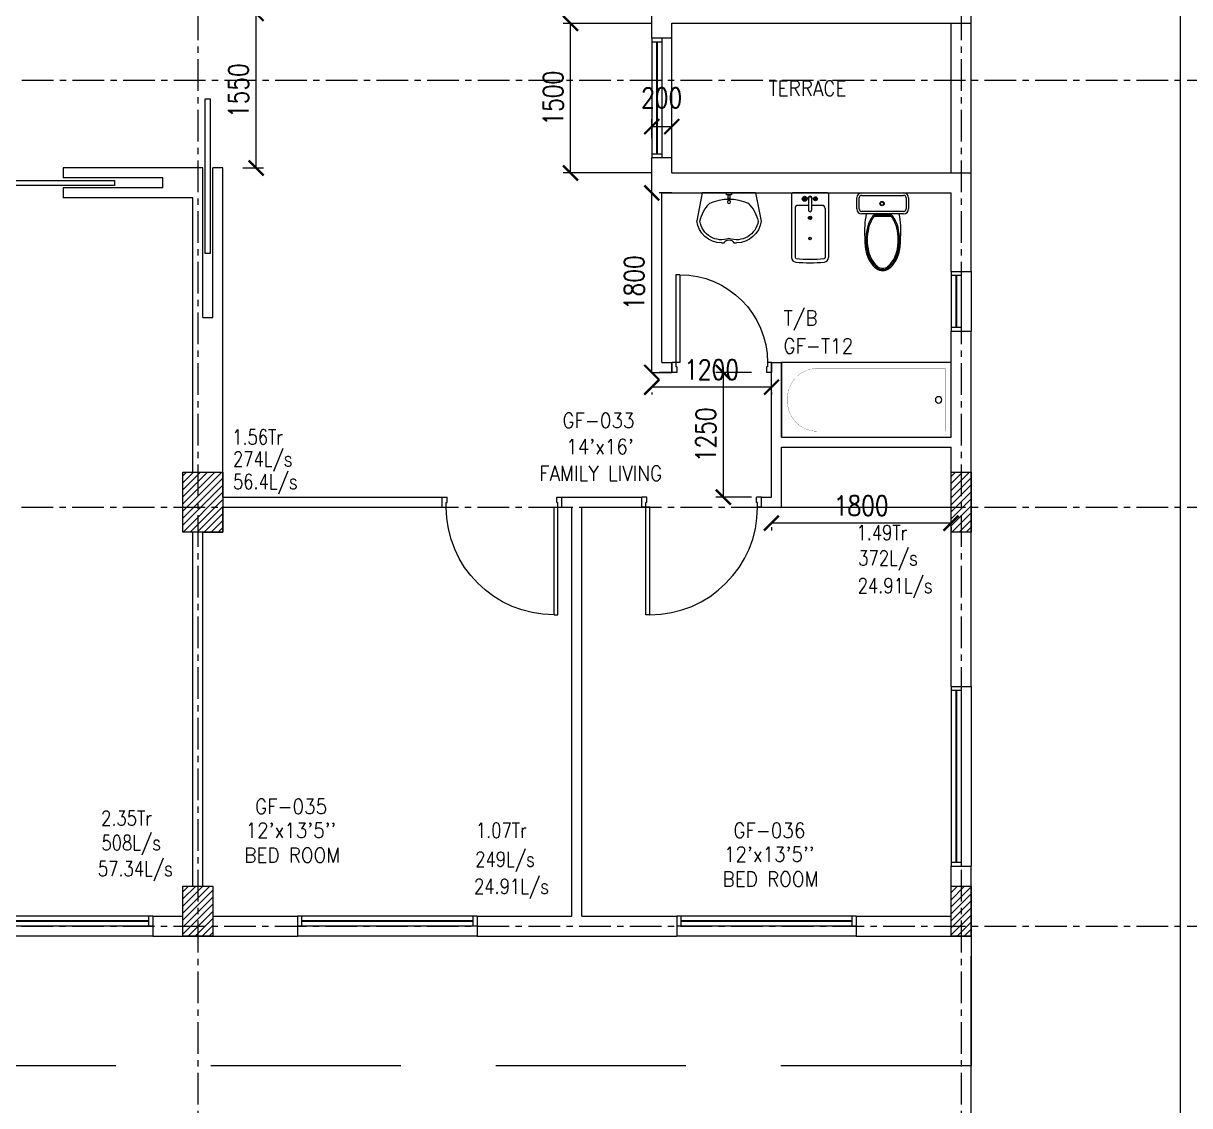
# Model space of a CAD drawing. Header units: millimetres. Extents: x -1288794 to 2153086, y -2701644 to -1428868.
# Drawn here: x 474160 to 485851, y -1510969 to -1500119 of the extents above; entities that cross this region are included whole.
import ezdxf

# ---------------------------------------------------------------- set-up
doc = ezdxf.new("R2010")
doc.units = ezdxf.units.MM
doc.header["$LTSCALE"] = 100
doc.header["$PDMODE"] = 34
doc.linetypes.add('CENTER', pattern=[50.8, 31.75, -6.35, 6.35, -6.35])
doc.linetypes.add('DASHED2', pattern=[9.525, 6.35, -3.175])
for name, color, linetype in [('A-ANNO-DIMS', 1, 'Continuous'), ('A-ANNO-TEXT', 8, 'Continuous'), ('A-AREA', 8, 'CENTER'), ('A-DOOR', 4, 'Continuous'), ('A-FLOR-OVHD', 4, 'DASHED2'), ('A-FLOR-PFIX', 8, 'Continuous'), ('A-FLOR-SPCL', 8, 'Continuous'), ('A-GLAZ', 5, 'Continuous'), ('A-GRID', 253, 'CENTER'), ('A-WALL-FULL', 8, 'Continuous'), ('AC-HLTEXT', 100, 'Continuous'), ('AC-SAD TEXT', 3, 'Continuous'), ('S-COL- HACT.', 9, 'Continuous'), ('S-COL.', 8, 'Continuous')]:
    doc.layers.add(name, color=color, linetype=linetype)
doc.styles.add('ROMANS', font='romans.shx', dxfattribs={"width": 0.8})
doc.styles.add('SIMPLEX', font='simplex.shx', dxfattribs={"width": 0.8})
doc.dimstyles.new('100 of DIM2', dxfattribs={"dimscale": 0, "dimtxt": 200, "dimasz": 150, "dimexe": 75, "dimexo": 200, "dimgap": 75, "dimtad": 1, "dimdec": 0, "dimrnd": 5, "dimzin": 0, "dimdsep": 46, "dimtxsty": 'ROMANS', "dimblk": 'ARCHTICK', "dimcen": 100, "dimclrd": 94, "dimclre": 94, "dimclrt": 2, "dimadec": 0, "dimazin": 0, "dimtfac": 1, "dimtdec": 0, "dimtofl": 0, "dimtmove": 2, "dimatfit": 3, "dimldrblk": 'OPEN90', "dimfxl": 75, "dimtolj": 1, "dimtzin": 0, "dimarcsym": 0})
pattern_1 = [(45, (1580014.344, -1109556.65), (-35.355339, 35.355339), [])]

# ---------------------------------------------------------------- blocks, each defined once
blk = doc.blocks.new('D-120-R1')
for p, q in [((-80, 1180), (-40, 1180)), ((-80, 1180), (-80, 100)), ((-40, 1180), (-40, 55)), ((-1200, 100), (-1160, 100)), ((-1200, 100), (-1200, 0)), ((-1160, 100), (-1160, 55)), ((-1160, 55), (-1150, 55)), ((-1150, 55), (-1150, 0)), ((-80, 100), (0, 100)), ((-50, 55), (-40, 55)), ((-50, 55), (-50, 0)), ((-50, 0), (0, 0)), ((0, 100), (0, 0)), ((-1200, 0), (-1150, 0))]:
    blk.add_line(p, q)
at = {"linetype": 'Continuous'}
blk.add_arc((-80, 100), 1080, 90, 180, dxfattribs=at)
blk = doc.blocks.new('W-180')
for p, q in [((1800, 100), (0, 100)), ((1800, 0), (0, 0)), ((40, 0), (40, 100)), ((1760, 100), (1760, 0))]:
    blk.add_line(p, q)
at = {"linetype": 'Continuous'}
for p, q in [((1760, 53), (40, 53)), ((1760, 47), (40, 47))]:
    blk.add_line(p, q, dxfattribs=at)
blk = doc.blocks.new('LAV-4')
for p, q in [((-266, 0), (-322, -283)), ((-266, 0), (268, 0)), ((268, 0), (324, -280)), ((-48, -500), (-75, -500)), ((75, -500), (50, -500))]:
    blk.add_line(p, q)
for points in [[(-25, 0), (-25, -18), (25, -18), (25, 0)], [(-9, -20), (-9, -57), (8, -57), (8, -20)]]:
    blk.add_lwpolyline(points, close=True)
blk.add_circle((0, -91), 15.4)
for centre, radius, start, end in [((74, -366), 375, 135.3333, 167.1432), ((0, -539), 477, 66.1261, 113.874), ((-74, -366), 375, 12.5199, 44.6667), ((-75, -250), 250, 187.6784, 270), ((-75, -250), 220, 188.5814, 289.9523), ((75, -250), 220, 250.0878, 350.8515), ((75, -250), 250, 270, 353.0121), ((1, -527), 55.9, 28.7827, 151.2173), ((50, -499), 0, 238.1883, 0)]:
    blk.add_arc(centre, radius, start, end)
blk = doc.blocks.new('BIDET-1')
for p, q in [((175, 0), (-175, 0)), ((-185, -10), (-185, -649)), ((-39, -59), (-69, -59)), ((-54, -44), (-54, -74)), ((-15, -54), (-15, -174)), ((15, -54), (15, -174)), ((39, -59), (69, -59)), ((54, -44), (54, -74)), ((185, -10), (185, -649)), ((-150, -155), (-150, -649)), ((-15, -125), (-120, -125)), ((120, -125), (15, -125)), ((150, -155), (150, -649)), ((12, -250), (-12, -250)), ((-9, -259), (9, -241)), ((-9, -241), (9, -259)), ((0, -238), (0, -262))]:
    blk.add_line(p, q)
for centre, radius in [((-54, -59), 25), ((-54, -59), 20), ((-54, -59), 15.2), ((-54, -59), 10.2), ((54, -59), 20), ((54, -59), 15.2), ((54, -59), 10.2), ((0, -250), 17.5), ((0, -250), 12.5), ((0, -457), 12.5), ((0, -457), 10)]:
    blk.add_circle(centre, radius)
for centre, radius, start, end in [((-175, -10), 10, 90, 180), ((175, -10), 10, 0, 90), ((0, -54), 20, 318.5904, 221.4096), ((0, -54), 15, 0, 180), ((-120, -155), 30, 90, 180), ((0, -174), 15, 180, 0), ((120, -155), 30, 0, 90), ((-140, -649), 45, 180, 265.2062), ((-140, -649), 10, 180, 265.2062), ((0, 1020), 1720, 265.2062, 274.7938), ((0, 1020), 1685, 265.2062, 274.7938), ((140, -649), 10, 274.7938, 0), ((140, -649), 45, 274.7938, 0)]:
    blk.add_arc(centre, radius, start, end)
blk = doc.blocks.new('WC-1')
for p, q in [((-210, 0), (210, 0)), ((-260, -160), (-260, -50)), ((-235, -160), (-235, -50)), ((-210, -25), (210, -25)), ((235, -50), (235, -160)), ((260, -50), (260, -160)), ((210, -185), (-210, -185)), ((210, -210), (-210, -210)), ((91, -223), (-91, -223)), ((86, -235), (-86, -235))]:
    blk.add_line(p, q)
for radius in [22.1, 17.1]:
    blk.add_circle((-6, -107), radius)
for centre, radius, start, end in [((-210, -50), 50, 90, 180), ((-210, -50), 25, 90, 180), ((210, -50), 50, 360, 90), ((210, -50), 25, 360, 90), ((-210, -160), 50, 180, 270), ((-210, -160), 25, 180, 270), ((722, -383), 904, 168.9529, 184.0632), ((69, -365), 214, 138.4152, 149.8586), ((-69, -365), 214, 30.1414, 41.5848), ((210, -160), 25, 270, 360), ((210, -160), 50, 270, 360), ((352, -470), 520, 166.4766, 180), ((178, -428), 341, 149.8586, 166.4766), ((178, -428), 328, 149.8586, 166.4766), ((69, -365), 201, 139.9943, 149.8586), ((-69, -365), 201, 30.1414, 40.0057), ((-178, -428), 328, 13.5234, 30.1414), ((-178, -428), 341, 13.5234, 30.1414), ((-352, -470), 520, 360, 13.5234), ((352, -470), 532, 177.5541, 180), ((352, -470), 507, 166.4766, 180), ((-352, -470), 507, 360, 13.5234), ((-352, -470), 532, 360, 2.4459), ((352, -470), 532, 180, 193.5234), ((352, -470), 520, 180, 193.5234), ((352, -470), 507, 180, 193.5234), ((-352, -470), 507, 346.4766, 360), ((-352, -470), 520, 346.4766, 360), ((-352, -470), 532, 346.4766, 360), ((178, -512), 353, 193.5234, 210.1414), ((178, -512), 341, 193.5234, 210.1414), ((178, -512), 328, 193.5234, 210.1414), ((69, -575), 226, 210.1414, 234.4972), ((69, -575), 214, 210.1414, 234.4972), ((69, -575), 201, 210.1414, 234.4972), ((-69, -575), 201, 305.5028, 329.8586), ((-69, -575), 214, 305.5028, 329.8586), ((-69, -575), 226, 305.5028, 329.8586), ((-178, -512), 328, 329.8586, 346.4766), ((-178, -512), 341, 329.8586, 346.4766), ((-178, -512), 353, 329.8586, 346.4766), ((0, -672), 108, 234.4972, 270), ((0, -672), 95.9, 234.4972, 270), ((0, -672), 83.4, 234.4972, 270), ((0, -672), 83.4, 270, 305.5028), ((0, -672), 95.9, 270, 305.5028), ((0, -672), 108, 270, 305.5028)]:
    blk.add_arc(centre, radius, start, end)
at = {"linetype": 'Continuous', "ltscale": 50}
blk.add_arc((-722, -383), 904, 355.9368, 11.0471, dxfattribs=at)
blk = doc.blocks.new('W-60')
for p, q in [((600, 100), (0, 100)), ((600, 0), (0, 0)), ((40, 0), (40, 100)), ((560, 100), (560, 0))]:
    blk.add_line(p, q)
at = {"linetype": 'Continuous'}
for p, q in [((560, 53), (40, 53)), ((560, 47), (40, 47))]:
    blk.add_line(p, q, dxfattribs=at)
blk = doc.blocks.new('W-120')
for p, q in [((1200, 100), (0, 100)), ((1200, 0), (0, 0)), ((40, 0), (40, 100)), ((1160, 100), (1160, 0))]:
    blk.add_line(p, q)
at = {"linetype": 'Continuous'}
for p, q in [((1160, 53), (40, 53)), ((1160, 47), (40, 47))]:
    blk.add_line(p, q, dxfattribs=at)
blk = doc.blocks.new('D-100-R1')
for p, q in [((-80, 980), (-80, 100)), ((-80, 980), (-40, 980)), ((-40, 980), (-40, 55)), ((-1000, 100), (-1000, 0)), ((-1000, 100), (-960, 100)), ((-960, 100), (-960, 55)), ((-960, 55), (-950, 55)), ((-950, 55), (-950, 0)), ((-80, 100), (0, 100)), ((-50, 55), (-50, 0)), ((-50, 55), (-40, 55)), ((-50, 0), (0, 0)), ((0, 100), (0, 0)), ((-1000, 0), (-950, 0))]:
    blk.add_line(p, q)
at = {"linetype": 'Continuous'}
blk.add_arc((-80, 100), 880, 90, 180, dxfattribs=at)
blk = doc.blocks.new('BT-2')
blk.add_lwpolyline([(0, 750), (1700, 750), (1700, 0), (0, 0)], close=True)
at = {"const_width": 2}
blk.add_lwpolyline([(60, 690), (1340, 690, -0.414214), (1640, 390), (1640, 360, -0.414214), (1340, 60), (60, 60)], format="xyb", close=True, dxfattribs=at)
blk.add_circle((125, 375), 31.9)
blk = doc.blocks.new('_ArchTick')
at = {"color": 0, "linetype": 'ByBlock', "const_width": 0.15}
blk.add_lwpolyline([(-0.5, -0.5), (0.5, 0.5)], dxfattribs=at)
blk = doc.blocks.new('*D57')
at = {"layer": 'A-ANNO-DIMS', "color": 94, "linetype": 'Continuous', "lineweight": -2, "ltscale": 3, "transparency": 16777216}
for p, q in [((470859, -1509469), (470859, -1512083)), ((483659, -1509469), (483659, -1512083)), ((483659, -1512008), (470859, -1512008))]:
    blk.add_line(p, q, dxfattribs=at)
at = {"layer": 'Defpoints', "color": 0, "linetype": 'Continuous', "ltscale": 3, "transparency": 16777216}
for p in [(470859, -1509269), (483659, -1509269), (470859, -1512008)]:
    blk.add_point(p, dxfattribs=at)
at = {"layer": 'A-ANNO-DIMS', "color": 94, "linetype": 'Continuous', "lineweight": -2, "ltscale": 3, "transparency": 16777216, "xscale": 150, "yscale": 150, "zscale": 150, "rotation": 180}
blk.add_blockref('_ArchTick', (470859, -1512008), dxfattribs=at)
at = {"layer": 'A-ANNO-DIMS', "color": 94, "linetype": 'Continuous', "lineweight": -2, "ltscale": 3, "transparency": 16777216, "xscale": 150, "yscale": 150, "zscale": 150}
blk.add_blockref('_ArchTick', (483659, -1512008), dxfattribs=at)
at = {"layer": 'A-ANNO-DIMS', "color": 2, "linetype": 'Continuous', "ltscale": 3, "transparency": 16777216, "insert": (477259, -1511833), "char_height": 200, "attachment_point": 5, "style": 'ROMANS'}
blk.add_mtext('\\A1;12800', dxfattribs=at)
blk = doc.blocks.new('_Open90')
at = {"color": 0, "linetype": 'ByBlock', "lineweight": -2}
for p, q in [((0, 0), (-1, 0)), ((-0.5, 0.5), (0, 0)), ((0, 0), (-0.5, -0.5))]:
    blk.add_line(p, q, dxfattribs=at)
blk = doc.blocks.new('*D119')
at = {"layer": 'AC-HLTEXT', "color": 94, "lineweight": -2, "transparency": 16777216}
for p, q in [((483459, -1505129), (481659, -1505129)), ((481659, -1505169), (481659, -1505204)), ((483459, -1505169), (483459, -1505204))]:
    blk.add_line(p, q, dxfattribs=at)
at = {"layer": 'Defpoints', "color": 0, "transparency": 16777216}
for p in [(481659, -1504969), (483459, -1504969), (481659, -1505129)]:
    blk.add_point(p, dxfattribs=at)
at = {"layer": 'AC-HLTEXT', "color": 94, "lineweight": -2, "transparency": 16777216, "xscale": 150, "yscale": 150, "zscale": 150, "rotation": 180}
blk.add_blockref('_ArchTick', (481659, -1505129), dxfattribs=at)
at = {"layer": 'AC-HLTEXT', "color": 94, "lineweight": -2, "transparency": 16777216, "xscale": 150, "yscale": 150, "zscale": 150}
blk.add_blockref('_ArchTick', (483459, -1505129), dxfattribs=at)
at = {"layer": 'AC-HLTEXT', "color": 2, "transparency": 16777216, "insert": (482559, -1504954), "char_height": 200, "attachment_point": 5, "style": 'ROMANS'}
blk.add_mtext('\\A1;1800', dxfattribs=at)
blk = doc.blocks.new('*D122')
at = {"layer": 'AC-HLTEXT', "color": 94, "lineweight": -2, "transparency": 16777216}
for p, q in [((480459, -1501269), (480459, -1501079)), ((480659, -1501269), (480659, -1501079)), ((480459, -1501154), (480659, -1501154))]:
    blk.add_line(p, q, dxfattribs=at)
at = {"layer": 'Defpoints', "color": 0, "transparency": 16777216}
for p in [(480659, -1501154), (480459, -1501469), (480659, -1501469)]:
    blk.add_point(p, dxfattribs=at)
at = {"layer": 'AC-HLTEXT', "color": 94, "lineweight": -2, "transparency": 16777216, "xscale": 150, "yscale": 150, "zscale": 150, "rotation": 180}
blk.add_blockref('_ArchTick', (480459, -1501154), dxfattribs=at)
at = {"layer": 'AC-HLTEXT', "color": 94, "lineweight": -2, "transparency": 16777216, "xscale": 150, "yscale": 150, "zscale": 150}
blk.add_blockref('_ArchTick', (480659, -1501154), dxfattribs=at)
at = {"layer": 'AC-HLTEXT', "color": 2, "transparency": 16777216, "insert": (480559, -1500866), "char_height": 200, "attachment_point": 5, "style": 'ROMANS'}
blk.add_mtext('\\A1;200', dxfattribs=at)
blk = doc.blocks.new('*D123')
at = {"layer": 'AC-HLTEXT', "color": 94, "lineweight": -2, "transparency": 16777216}
for p, q in [((481459, -1503619), (481101, -1503619)), ((481176, -1503619), (481176, -1504869)), ((481459, -1504869), (481101, -1504869))]:
    blk.add_line(p, q, dxfattribs=at)
at = {"layer": 'Defpoints', "color": 0, "transparency": 16777216}
for p in [(481659, -1503619), (481176, -1504869), (481659, -1504869)]:
    blk.add_point(p, dxfattribs=at)
at = {"layer": 'AC-HLTEXT', "color": 94, "lineweight": -2, "transparency": 16777216, "xscale": 150, "yscale": 150, "zscale": 150}
for p, rotation in [((481176, -1503619), 90), ((481176, -1504869), 270)]:
    blk.add_blockref('_ArchTick', p, dxfattribs=dict(at, rotation=rotation))
at = {"layer": 'AC-HLTEXT', "color": 2, "transparency": 16777216, "insert": (481001, -1504244), "char_height": 200, "attachment_point": 5, "rotation": 90, "style": 'ROMANS'}
blk.add_mtext('\\A1;1250', dxfattribs=at)
blk = doc.blocks.new('*D124')
at = {"layer": 'AC-HLTEXT', "color": 94, "lineweight": -2, "transparency": 16777216}
for p, q in [((480459, -1503619), (480459, -1501819)), ((480659, -1501819), (480534, -1501819)), ((480659, -1503619), (480534, -1503619))]:
    blk.add_line(p, q, dxfattribs=at)
at = {"layer": 'Defpoints', "color": 0, "transparency": 16777216}
for p in [(480459, -1501819), (480459, -1501819), (480459, -1503619)]:
    blk.add_point(p, dxfattribs=at)
at = {"layer": 'AC-HLTEXT', "color": 94, "lineweight": -2, "transparency": 16777216, "xscale": 150, "yscale": 150, "zscale": 150}
for p, rotation in [((480459, -1501819), 90), ((480459, -1503619), 270)]:
    blk.add_blockref('_ArchTick', p, dxfattribs=dict(at, rotation=rotation))
at = {"layer": 'AC-HLTEXT', "color": 2, "transparency": 16777216, "insert": (480284, -1502719), "char_height": 200, "attachment_point": 5, "rotation": 90, "style": 'ROMANS'}
blk.add_mtext('\\A1;1800', dxfattribs=at)
blk = doc.blocks.new('*D125')
at = {"layer": 'AC-HLTEXT', "color": 94, "lineweight": -2, "transparency": 16777216}
for p, q in [((481659, -1503766), (480459, -1503766)), ((480459, -1503819), (480459, -1503841)), ((481659, -1503819), (481659, -1503841))]:
    blk.add_line(p, q, dxfattribs=at)
at = {"layer": 'Defpoints', "color": 0, "transparency": 16777216}
for p in [(480459, -1503619), (481659, -1503619), (480459, -1503766)]:
    blk.add_point(p, dxfattribs=at)
at = {"layer": 'AC-HLTEXT', "color": 94, "lineweight": -2, "transparency": 16777216, "xscale": 150, "yscale": 150, "zscale": 150, "rotation": 180}
blk.add_blockref('_ArchTick', (480459, -1503766), dxfattribs=at)
at = {"layer": 'AC-HLTEXT', "color": 94, "lineweight": -2, "transparency": 16777216, "xscale": 150, "yscale": 150, "zscale": 150}
blk.add_blockref('_ArchTick', (481659, -1503766), dxfattribs=at)
at = {"layer": 'AC-HLTEXT', "color": 2, "transparency": 16777216, "insert": (481059, -1503591), "char_height": 200, "attachment_point": 5, "style": 'ROMANS'}
blk.add_mtext('\\A1;1200', dxfattribs=at)
blk = doc.blocks.new('*D126')
at = {"layer": 'AC-HLTEXT', "color": 94, "lineweight": -2, "transparency": 16777216}
for p, q in [((476359, -1500019), (476568, -1500019)), ((476493, -1501569), (476493, -1500019)), ((476359, -1501569), (476568, -1501569))]:
    blk.add_line(p, q, dxfattribs=at)
at = {"layer": 'Defpoints', "color": 0, "transparency": 16777216}
for p in [(476159, -1500019), (476493, -1500019), (476159, -1501569)]:
    blk.add_point(p, dxfattribs=at)
at = {"layer": 'AC-HLTEXT', "color": 94, "lineweight": -2, "transparency": 16777216, "xscale": 150, "yscale": 150, "zscale": 150}
for p, rotation in [((476493, -1500019), 90), ((476493, -1501569), 270)]:
    blk.add_blockref('_ArchTick', p, dxfattribs=dict(at, rotation=rotation))
at = {"layer": 'AC-HLTEXT', "color": 2, "transparency": 16777216, "insert": (476318, -1500794), "char_height": 200, "attachment_point": 5, "rotation": 90, "style": 'ROMANS'}
blk.add_mtext('\\A1;1550', dxfattribs=at)
blk = doc.blocks.new('*D127')
at = {"layer": 'AC-HLTEXT', "color": 94, "lineweight": -2, "transparency": 16777216}
for p, q in [((480459, -1500119), (479570, -1500119)), ((479645, -1501619), (479645, -1500119)), ((480459, -1501619), (479570, -1501619))]:
    blk.add_line(p, q, dxfattribs=at)
at = {"layer": 'Defpoints', "color": 0, "transparency": 16777216}
for p in [(479645, -1500119), (480659, -1500119), (480659, -1501619)]:
    blk.add_point(p, dxfattribs=at)
at = {"layer": 'AC-HLTEXT', "color": 94, "lineweight": -2, "transparency": 16777216, "xscale": 150, "yscale": 150, "zscale": 150}
for p, rotation in [((479645, -1500119), 90), ((479645, -1501619), 270)]:
    blk.add_blockref('_ArchTick', p, dxfattribs=dict(at, rotation=rotation))
at = {"layer": 'AC-HLTEXT', "color": 2, "transparency": 16777216, "insert": (479470, -1500869), "char_height": 200, "attachment_point": 5, "rotation": 90, "style": 'ROMANS'}
blk.add_mtext('\\A1;1500', dxfattribs=at)

msp = doc.modelspace()

# ---------------------------------------------------------------- hatches: boundary and pattern name
at = {"layer": 'S-COL- HACT.', "linetype": 'Continuous', "ltscale": 3}
h = msp.add_hatch(dxfattribs=at)
h.set_pattern_fill('ANSI31', color=256, scale=400, style=0)
h.set_pattern_definition(pattern_1)
h.paths.add_polyline_path([(475759.2, -1505218.6), (475759.2, -1504618.6), (476159.2, -1504618.6), (476159.2, -1505218.6)])
h = msp.add_hatch(dxfattribs=at)
h.set_pattern_fill('ANSI31', color=256, scale=400, style=0)
h.set_pattern_definition(pattern_1)
h.paths.add_polyline_path([(483459.2, -1505218.6), (483459.2, -1504618.6), (483659.2, -1504618.6), (483659.2, -1505218.6)])
h = msp.add_hatch(dxfattribs=at)
h.set_pattern_fill('ANSI31', color=256, scale=400, style=0)
h.set_pattern_definition(pattern_1)
h.paths.add_polyline_path([(475759.2, -1509268.6), (475759.2, -1508768.6), (476059.2, -1508768.6), (476059.2, -1509268.6)])
h = msp.add_hatch(dxfattribs=at)
h.set_pattern_fill('ANSI31', color=256, scale=400, style=0)
h.set_pattern_definition(pattern_1)
h.paths.add_polyline_path([(483659.2, -1508768.6), (483659.2, -1509268.6), (483459.2, -1509268.6), (483459.2, -1508768.6)])

# ---------------------------------------------------------------- linework, layer by layer
at = {"layer": 'A-AREA', "ltscale": 15}
msp.add_line((485759.2, -1512568.6), (485759.2, -1469568.6), dxfattribs=at)
at = {"layer": 'A-DOOR', "ltscale": 3}
for points in [[(476034.2, -1502426.2), (475984.2, -1502426.2), (475984.2, -1500876.2), (476034.2, -1500876.2), (476034.2, -1502426.2)], [(475075.2, -1501693.6), (475075.2, -1501743.6), (474025.2, -1501743.6), (474025.2, -1501693.6), (475075.2, -1501693.6)]]:
    msp.add_lwpolyline(points, dxfattribs=at)
at = {"layer": 'A-FLOR-OVHD', "ltscale": 3}
msp.add_lwpolyline([(483659.2, -1509268.6), (483659.2, -1510568.6), (470859.2, -1510568.6), (470859.2, -1509268.6), (469559.2, -1509268.6), (469559.2, -1510568.6), (465259.2, -1510568.6), (465259.2, -1510168.6), (463659.2, -1510168.6), (463659.2, -1510568.6), (456659.2, -1510568.6), (456659.2, -1500918.6), (455659.2, -1500918.6), (455659.2, -1496418.6)], dxfattribs=at)
msp.add_lwpolyline([(483659.2, -1509268.6), (483659.2, -1510568.6), (470859.2, -1510568.6), (470859.2, -1509268.6), (469559.2, -1509268.6), (469559.2, -1510568.6), (465259.2, -1510568.6), (465259.2, -1510168.6), (463659.2, -1510168.6), (463659.2, -1510568.6), (456659.2, -1510568.6), (456659.2, -1500918.6), (455659.2, -1500918.6), (455659.2, -1496418.6)], dxfattribs=at)
at = {"layer": 'A-FLOR-SPCL', "ltscale": 3}
for p, q in [((483459.2, -1501618.6), (483459.2, -1500118.6)), ((483659.2, -1501618.6), (483659.2, -1500118.6)), ((481759.2, -1504968.6), (483459.2, -1504968.6))]:
    msp.add_line(p, q, dxfattribs=at)
at = {"layer": 'A-GLAZ', "ltscale": 3}
for p, q in [((480659.2, -1501468.6), (480659.2, -1500268.6)), ((483659.2, -1502606), (483659.2, -1503206)), ((483659.2, -1506768.6), (483659.2, -1508568.6)), ((475459.2, -1509268.6), (473659.2, -1509268.6)), ((478709.2, -1509268.6), (476909.2, -1509268.6)), ((482509.2, -1509268.6), (480709.2, -1509268.6))]:
    msp.add_line(p, q, dxfattribs=at)
at = {"layer": 'A-GRID', "ltscale": 0.1}
for p, q in [((475909.2, -1466442.6), (475909.2, -1514577)), ((483559.2, -1466442.6), (483559.2, -1514577)), ((446203.4, -1500687.6), (489743, -1500687.6)), ((446201.9, -1504968.6), (489741.5, -1504968.6)), ((446201.9, -1509168.6), (489741.5, -1509168.6))]:
    msp.add_line(p, q, dxfattribs=at)
at = {"layer": 'A-WALL-FULL', "ltscale": 3}
for p, q in [((483659.2, -1500118.6), (483659.2, -1498118.6)), ((480459.2, -1500268.6), (480459.2, -1499918.6)), ((480659.2, -1500118.6), (483659.2, -1500118.6)), ((480659.2, -1500268.6), (480659.2, -1500118.6)), ((480659.2, -1500268.6), (480459.2, -1500268.6)), ((480459.2, -1503618.6), (480459.2, -1501468.6)), ((480659.2, -1501468.6), (480459.2, -1501468.6)), ((480659.2, -1501618.6), (480659.2, -1501468.6)), ((475859.2, -1501568.6), (474559.2, -1501568.6)), ((474559.2, -1501568.6), (474559.2, -1501668.6)), ((475959.2, -1501568.6), (475859.2, -1501568.6)), ((475959.2, -1503068.6), (475959.2, -1501568.6)), ((476059.2, -1503068.6), (476059.2, -1501568.6)), ((476159.2, -1501568.6), (476059.2, -1501568.6)), ((476159.2, -1504868.6), (476159.2, -1501568.6)), ((475559.2, -1501668.6), (474559.2, -1501668.6)), ((475559.2, -1501768.6), (475559.2, -1501668.6)), ((480659.2, -1501618.6), (483659.2, -1501618.6)), ((483659.2, -1502606), (483659.2, -1501618.6)), ((475559.2, -1501768.6), (474559.2, -1501768.6)), ((474559.2, -1501768.6), (474559.2, -1501868.6)), ((480559.2, -1501818.6), (483459.2, -1501818.6)), ((480559.2, -1503518.6), (480559.2, -1501818.6)), ((483459.2, -1502606), (483459.2, -1501818.6)), ((475859.2, -1501868.6), (474559.2, -1501868.6)), ((475859.2, -1504618.6), (475859.2, -1501868.6)), ((483459.2, -1502606), (483659.2, -1502606)), ((475959.2, -1503068.6), (476059.2, -1503068.6)), ((483459.2, -1503206), (483659.2, -1503206)), ((483459.2, -1504268.6), (483459.2, -1503206)), ((483659.2, -1506768.6), (483659.2, -1503206)), ((480559.2, -1503518.6), (480659.2, -1503518.6)), ((480659.2, -1503618.6), (480659.2, -1503518.6)), ((481659.2, -1504868.6), (481659.2, -1503518.6)), ((481659.2, -1503518.6), (481759.2, -1503518.6)), ((481759.2, -1504268.6), (481759.2, -1503518.6)), ((480459.2, -1503618.6), (480659.2, -1503618.6)), ((481759.2, -1504268.6), (483459.2, -1504268.6)), ((481759.2, -1504968.6), (481759.2, -1504368.6)), ((481759.2, -1504368.6), (483459.2, -1504368.6)), ((483459.2, -1506768.6), (483459.2, -1504368.6)), ((476159.2, -1504868.6), (478359.2, -1504868.6)), ((476159.2, -1504968.6), (478359.2, -1504968.6)), ((478359.2, -1504968.6), (478359.2, -1504868.6)), ((479559.2, -1504868.6), (480359.2, -1504868.6)), ((479559.2, -1504968.6), (479559.2, -1504868.6)), ((479559.2, -1504968.6), (479659.2, -1504968.6)), ((479659.2, -1509068.6), (479659.2, -1504968.6)), ((479759.2, -1504968.6), (480359.2, -1504968.6)), ((479759.2, -1509068.6), (479759.2, -1504968.6)), ((480359.2, -1504968.6), (480359.2, -1504868.6)), ((481559.2, -1504868.6), (481659.2, -1504868.6)), ((481559.2, -1504968.6), (481559.2, -1504868.6)), ((481559.2, -1504968.6), (481759.2, -1504968.6)), ((475859.2, -1508768.6), (475859.2, -1505218.6)), ((475959.2, -1508768.6), (475959.2, -1505218.6)), ((483459.2, -1506768.6), (483659.2, -1506768.6)), ((483459.2, -1509068.6), (483459.2, -1508568.6)), ((483459.2, -1508568.6), (483659.2, -1508568.6)), ((483659.2, -1509268.6), (483659.2, -1508568.6)), ((475459.2, -1509068.6), (475759.2, -1509068.6)), ((475459.2, -1509068.6), (475459.2, -1509268.6)), ((476059.2, -1509068.6), (476909.2, -1509068.6)), ((476909.2, -1509068.6), (476909.2, -1509268.6)), ((478709.2, -1509068.6), (479659.2, -1509068.6)), ((478709.2, -1509068.6), (478709.2, -1509268.6)), ((479759.2, -1509068.6), (480709.2, -1509068.6)), ((480709.2, -1509068.6), (480709.2, -1509268.6)), ((482509.2, -1509068.6), (483459.2, -1509068.6)), ((482509.2, -1509068.6), (482509.2, -1509268.6)), ((475459.2, -1509268.6), (476909.2, -1509268.6)), ((478709.2, -1509268.6), (480709.2, -1509268.6)), ((482509.2, -1509268.6), (483659.2, -1509268.6))]:
    msp.add_line(p, q, dxfattribs=at)
at = {"layer": 'A-WALL-FULL', "linetype": 'Continuous', "ltscale": 3}
for p, q in [((475759.2, -1505218.6), (475759.2, -1504618.6)), ((475759.2, -1504618.6), (475859.2, -1504618.6)), ((476159.2, -1505218.6), (476159.2, -1504968.6)), ((475859.2, -1505218.6), (475759.2, -1505218.6)), ((475959.2, -1505218.6), (476159.2, -1505218.6)), ((475759.2, -1509068.6), (475759.2, -1508768.6)), ((475759.2, -1508768.6), (475859.2, -1508768.6)), ((475959.2, -1508768.6), (476059.2, -1508768.6)), ((476059.2, -1508768.6), (476059.2, -1509068.6))]:
    msp.add_line(p, q, dxfattribs=at)
at = {"layer": 'S-COL.', "linetype": 'Continuous', "ltscale": 3}
for points in [[(475759.2, -1505218.6), (475759.2, -1504618.6), (476159.2, -1504618.6), (476159.2, -1505218.6)], [(475759.2, -1505218.6), (475759.2, -1504618.6), (476159.2, -1504618.6), (476159.2, -1505218.6)], [(475759.2, -1505218.6), (475759.2, -1504618.6), (476159.2, -1504618.6), (476159.2, -1505218.6)], [(483459.2, -1505218.6), (483459.2, -1504618.6), (483659.2, -1504618.6), (483659.2, -1505218.6)], [(483459.2, -1505218.6), (483459.2, -1504618.6), (483659.2, -1504618.6), (483659.2, -1505218.6)], [(483459.2, -1505218.6), (483459.2, -1504618.6), (483659.2, -1504618.6), (483659.2, -1505218.6)], [(475759.2, -1509268.6), (475759.2, -1508768.6), (476059.2, -1508768.6), (476059.2, -1509268.6)], [(475759.2, -1509268.6), (475759.2, -1508768.6), (476059.2, -1508768.6), (476059.2, -1509268.6)], [(475759.2, -1509268.6), (475759.2, -1508768.6), (476059.2, -1508768.6), (476059.2, -1509268.6)], [(483659.2, -1508768.6), (483659.2, -1509268.6), (483459.2, -1509268.6), (483459.2, -1508768.6)], [(483659.2, -1508768.6), (483659.2, -1509268.6), (483459.2, -1509268.6), (483459.2, -1508768.6)], [(483659.2, -1508768.6), (483659.2, -1509268.6), (483459.2, -1509268.6), (483459.2, -1508768.6)]]:
    msp.add_lwpolyline(points, close=True, dxfattribs=at)

# ---------------------------------------------------------------- block references
at = {"layer": 'A-DOOR', "ltscale": 3, "xscale": -1}
msp.add_blockref('D-100-R1', (480659.2, -1503618.6), dxfattribs=at)
at = {"layer": 'A-DOOR', "ltscale": 3, "xscale": -1, "rotation": 180}
msp.add_blockref('D-120-R1', (479559.2, -1504868.6), dxfattribs=at)
at = {"layer": 'A-DOOR', "ltscale": 3, "rotation": 180}
msp.add_blockref('D-120-R1', (480359.2, -1504868.6), dxfattribs=at)
at = {"layer": 'A-FLOR-PFIX', "ltscale": 3, "xscale": -1}
for name, p in [('LAV-4', (481233.2, -1501818.6)), ('BT-2', (483459.2, -1504268.6))]:
    msp.add_blockref(name, p, dxfattribs=at)
at = {"layer": 'A-FLOR-PFIX', "ltscale": 3}
for name, p in [('BIDET-1', (482045.7, -1501818.6)), ('WC-1', (482773.8, -1501818.6))]:
    msp.add_blockref(name, p, dxfattribs=at)
at = {"layer": 'A-GLAZ', "ltscale": 3, "xscale": -1}
for name, p, rotation in [('W-120', (480459.2, -1501468.6), 270), ('W-60', (483459.2, -1503206), 270), ('W-180', (483459.2, -1508568.6), 270), ('W-180', (473659.2, -1509068.6), 180), ('W-180', (476909.2, -1509068.6), 180), ('W-180', (480709.2, -1509068.6), 180)]:
    msp.add_blockref(name, p, dxfattribs=dict(at, rotation=rotation))

# ---------------------------------------------------------------- texts
at = {"layer": 'A-ANNO-TEXT', "style": 'ROMANS', "width": 0.9}
for s, p in [('TERRACE', (481628.6, -1500845.9)), ('T/B', (481779, -1503148.8)), ('GF-T12', (481779, -1503427.8)), ('GF-033', (479563.3, -1504174.8)), ("14'x16'", (479600.7, -1504437.6)), ('FAMILY LIVING', (479330.6, -1504705.1)), ('GF-035', (476482.2, -1508044.8)), ("12'x13'5''", (476387.8, -1508283.5)), ('GF-036', (481276.3, -1508284.7)), ("12'x13'5''", (481181.9, -1508523.4)), ('BED ROOM', (476375, -1508533)), ('BED ROOM', (481169.1, -1508773))]:
    msp.add_text(s, height=150, dxfattribs=at).set_placement(p)
at = {"layer": 'AC-SAD TEXT', "style": 'SIMPLEX', "width": 0.8}
for s, p in [('1.56Tr', (476253.1, -1504341)), ('274L/s', (476261.2, -1504560.4)), ('56.4L/s', (476261.2, -1504787.9)), ('1.49Tr', (482510.8, -1505299)), ('372L/s', (482529.1, -1505553.2)), ('24.91L/s', (482523.1, -1505830.4)), ('2.35Tr', (474939.1, -1508161.9)), ('1.07Tr', (478695.8, -1508283.7)), ('508L/s', (474943.1, -1508408.9)), ('57.34L/s', (474907.2, -1508667.9)), ('249L/s', (478689.7, -1508573.4)), ('24.91L/s', (478677.3, -1508844.6))]:
    msp.add_text(s, height=150, dxfattribs=at).set_placement(p)

# ---------------------------------------------------------------- dimensions: what is measured, and where the dimension line sits
at = {"layer": 'A-ANNO-DIMS', "linetype": 'Continuous', "ltscale": 3}
dim = msp.add_linear_dim(base=(470859.2, -1512007.6), p1=(483659.2, -1509268.6), p2=(470859.2, -1509268.6), dimstyle='100 of DIM2', override={"dimscale": 1}, dxfattribs=at)
dim.commit()
dim.dimension.update_dxf_attribs({"geometry": '*D57', "text_midpoint": (477259.2, -1511832.6)})
at = {"layer": 'AC-HLTEXT'}
for base, p1, p2, picture, middle in [((476493.4, -1500018.6), (476159.2, -1501568.6), (476159.2, -1500018.6), '*D126', (476318.4, -1500793.6)), ((479644.7, -1500118.6), (480659.2, -1501618.6), (480659.2, -1500118.6), '*D127', (479469.7, -1500868.6)), ((480459.2, -1501818.6), (480459.2, -1503618.6), (480459.2, -1501818.6), '*D124', (480284.2, -1502718.6)), ((481176.3, -1504868.6), (481659.2, -1503618.6), (481659.2, -1504868.6), '*D123', (481001.3, -1504243.6))]:
    dim = msp.add_linear_dim(base=base, p1=p1, p2=p2, angle=90, dimstyle='100 of DIM2', override={"dimscale": 1, "dimfxl": 0.2}, dxfattribs=at)
    dim.commit()
    dim.dimension.update_dxf_attribs({"geometry": picture, "text_midpoint": middle})
for base, p1, p2, picture, middle in [((480659.2, -1501153.6), (480459.2, -1501468.6), (480659.2, -1501468.6), '*D122', (480559.2, -1500866.1)), ((480459.2, -1503765.9), (481659.2, -1503618.6), (480459.2, -1503618.6), '*D125', (481059.2, -1503590.9)), ((481659.2, -1505128.6), (483459.2, -1504968.6), (481659.2, -1504968.6), '*D119', (482559.2, -1504953.6))]:
    dim = msp.add_linear_dim(base=base, p1=p1, p2=p2, dimstyle='100 of DIM2', override={"dimscale": 1, "dimfxl": 0.2}, dxfattribs=at)
    dim.commit()
    dim.dimension.update_dxf_attribs({"geometry": picture, "text_midpoint": middle})

doc.saveas('drawing.dxf')
